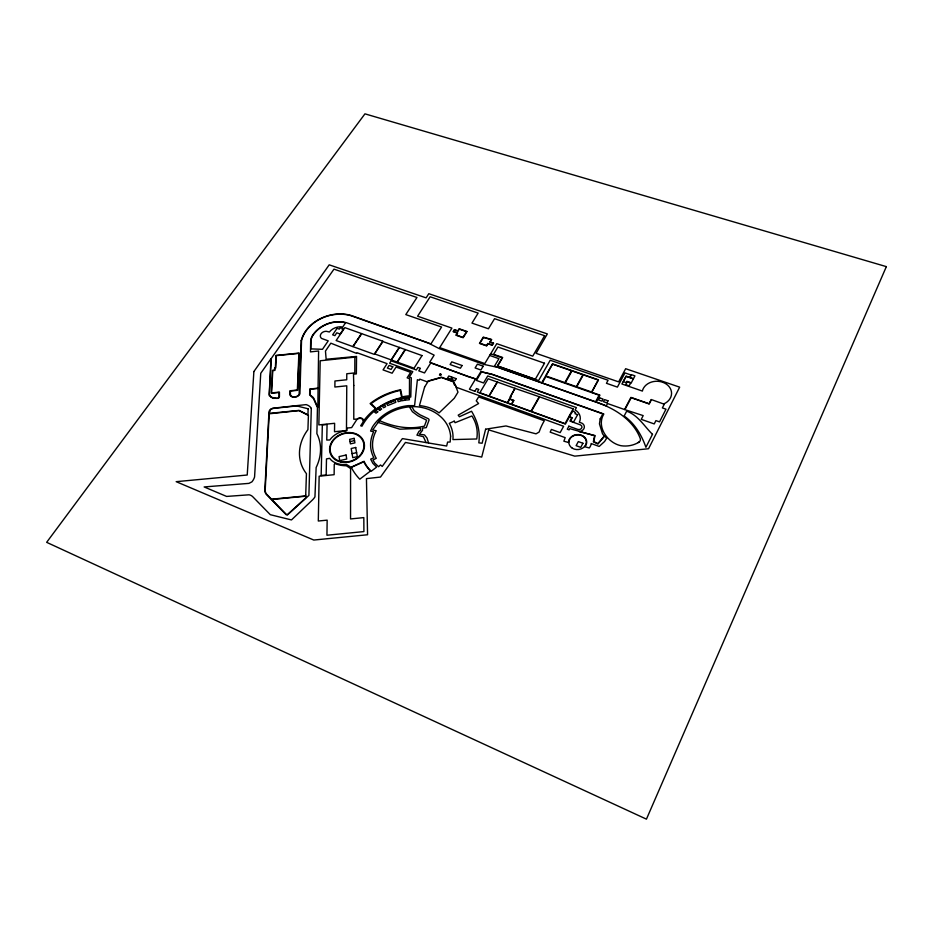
<?xml version="1.0" encoding="UTF-8"?>
<svg xmlns="http://www.w3.org/2000/svg" width="933" height="933" viewBox="0 0 933 933"><rect width="100%" height="100%" fill="white"/><g stroke="black" fill="none" stroke-linecap="round" stroke-linejoin="round"><path stroke-width="1.4" d="M651.362 399.721L649.17 403.977L631.186 397.703L624.9 409.657L643.187 415.605L641.263 419.349L654.231 423.932L655.922 420.608L659.549 421.879L665.987 409.179L662.372 407.919L664.261 404.211L651.246 399.534L649.088 403.732L630.93 397.4L624.55 409.54L607.546 403.534L606.298 405.855L596.234 402.041L599.954 395.149L591.744 392.268L598.496 379.859L552.488 363.882L541.723 382.775L494.525 366.098L498.945 358.68L489.86 355.496L490.84 353.864L502.222 357.852L497.371 366.004L538.586 380.571L550.225 360.22L608.083 380.267L606.45 383.3L617.401 387.113L624.97 372.908L630.988 374.973L629.717 377.364L626.09 376.116L621.903 383.988L642.405 391.079L642.755 389.714A14.73 12.036 0.3 0 1 666.174 383.999A14.73 12.036 0.3 0 1 663.806 403.907M568.745 426.183L577.982 429.483A3.009 2.507 -4.2 0 0 580.466 424.877L569.946 421.075L571.707 417.856L569.282 416.981L565.421 424.025L477.241 392.047L478.804 389.411L476.53 388.594L474.862 391.37M568.908 426.194L567.264 429.203L569.095 429.88L569.771 428.632L594.624 435.746L593.341 441.752L597.948 443.991L604.736 435.933L606.637 438.323L604.572 441.496L599.184 446.452L591.125 443.513A9.61 8.105 -3.9 0 1 589.248 447.957L584.828 446.744A9.108 7.674 -4.2 0 0 586.624 441.017L586.006 439.093A9.108 7.674 -4.2 0 0 576.431 434.638A9.108 7.674 -4.2 0 0 568.582 441.367L568.582 442.499L563.87 441.204L565.188 437.647L550.19 432.154L551.415 429.437L560.15 432.62L563.625 426.288L456.505 387.358L453.59 381.609L441.461 377.212L427.944 381.061L427.407 381.924L419.803 379.148L419.092 380.291L417.401 379.673L414.59 405.633L408.292 405.633A43.21 35.874 -15.6 0 0 372.314 427.174L370.564 431.034L373.643 431.781A39.069 32.433 -15.6 0 0 373.841 457.741L370.669 459.141L372.885 463.351L376.629 467.083L371.276 471.223A39.034 32.445 -16.3 0 1 364.092 461.287L350.983 467.258L346.341 464.389L345.128 464.599A20.199 16.596 -19.4 0 1 331.39 460.342L329.641 458.313L326.492 458.908L326.165 474.967L321.162 475.457L322.328 424.97L327.075 424.503L326.748 440.038L329.757 439.991A20.199 16.596 -19.4 0 1 342.248 431.478L346.866 430.696L346.889 428.072L351.659 427.594L356.546 420.002A3.697 3.009 -17.9 0 1 361.374 418.59A3.697 3.009 -17.9 0 1 362.832 422.416L360.674 425.786L361.981 426.194A51.898 43.046 -15.7 0 1 400.758 398.309L410.788 397.015L411.301 377.795L409.342 377.084L412.783 371.626L389.644 363.229L391.184 360.849L416.328 369.958L417.949 367.404L420.386 368.29L418.765 370.844L424.527 372.932L430.778 362.96L475.527 379.055L469.416 389.213L474.815 391.254M639.198 441.974L636.819 443.35A22.754 18.975 -1.1 0 1 621.005 445.717C607.686 443 596.059 426.778 603.838 414.019L492.367 374.331L480.868 371.614L476.401 379.055L468.028 376.629L429.681 362.261L434.137 355.135L425.518 350.855L346.679 322.783C334.877 319.366 320.94 324.113 313.57 333.944A15.861 12.316 -17.4 0 0 310.666 341.396L310.467 351.893L318.608 350.995L318.071 388.14L309.768 389.038L309.651 394.799L313.663 398.869L317.453 407.686L316.882 433.635A52.096 42.055 -23.3 0 1 316.147 467.491L314.946 496.857A15.803 13.074 -23.3 0 1 312.275 500.135L291.469 519.938L270.302 514.689L252.773 496.741A8.817 7.196 -26.3 0 0 249.076 494.805L226.602 496.426L204.152 486.944L248.924 483.376L251.933 481.848A15.196 12.257 -25.3 0 0 254.569 476.996L260.75 373.293L270.967 358.75L269.171 395.58L273.042 398.333L278.57 398.309L279.422 396.735L279.422 392.14L271.585 392.91L272.774 370.611L274.838 370.401L274.955 368.185L275.678 368.103L276.32 355.636L298.887 353.374L297.359 390.052L290 390.775L289.825 394.694A5.481 4.338 -20.1 0 0 294.676 397.236A5.481 4.338 -20.1 0 0 299.913 393.854L301.534 340.673A35.046 27.302 -17 0 1 351.391 315.832L428.352 343.041L439.303 348.65L483.609 364.337L497.662 367.345L597.412 402.613C615.22 408.677 633.39 420.305 640.26 438.487A4.233 3.557 -0.2 0 1 639.303 441.892L638.149 442.627M350.015 441.624L354.528 440.598M352.068 453.671L356.616 452.645M633.425 378.74L629.938 377.538L631.454 374.669L634.941 375.871L631.291 382.822L626.894 381.305L626.195 382.623L623.337 381.632L626.113 376.396L633.367 378.891M379.428 420.585C393.668 426.941 409.016 429.751 424.433 426.124L426.603 420.177L417.867 415.768L412.386 411.698L409.54 407.01M378.017 422.369L399.814 429.192L420.631 428.34L420.573 430.44L418.975 431.338L416.923 435.14L423.384 436.702L426.078 442.569M412.083 406.975L414.077 410.613L419.815 414.719L428.13 418.66A2.064 1.703 -14.1 0 1 429.063 420.06L426.264 427.664L422.591 428.049L422.497 430.405L419.349 434.207L424.503 434.906L427.057 438.09L428.55 442.988M350.575 468.494L350.54 518.946L363.823 517.605L363.905 531.588L326.947 535.227L327.156 520.148L318.305 521.022L319.144 476.203L334.131 474.687L334.247 464.401L335.075 463.573A28.561 23.418 -19 0 0 346.365 465.777L350.575 468.494M353.794 385.457L353.782 419.244L357.082 419.092A3.895 3.172 -17.9 0 1 361.351 418.089A3.895 3.172 -17.9 0 1 363.543 420.993A56.656 47.07 -15.6 0 1 374.786 409.33L375.579 408.712L370.121 403.569A61.053 50.627 -15.6 0 1 400.677 389.749L402.123 396.968A29.401 24.153 -15.2 0 1 409.447 395.849L409.505 378.705L407.138 377.83L410.613 372.349L396.059 367.054L392.117 373.212L383.043 369.9L387.078 363.648L357.024 352.721L356.581 353.397L330.83 343.181L325.465 351.076L326.142 359.263L356.546 356.429L356.371 373.9L353.49 374.18L353.794 385.457M354.855 357.141L354.82 372.908L346.784 373.748L346.738 379.766L334.947 380.991L334.877 387.032L346.761 385.807L346.47 430.51L334.515 431.722L334.62 423.302L318.853 424.9L320.194 360.768L354.855 357.141M318.071 388.42L317.861 407.266L313.371 397.563L309.989 394.764L310.094 389.283L318.071 388.42M310.992 341.361L310.852 348.884L322.48 349.315L328.229 340.86L321.593 338.446A5.073 3.93 -17.3 0 1 321.034 333.804A5.073 3.93 -17.3 0 1 326.468 331.32L329.361 332.008A11.732 9.12 -16.7 0 1 342.738 326.97L345.56 322.818C334.154 319.879 320.905 324.637 313.838 334.061A15.534 12.059 -17.4 0 0 310.992 341.361M311.307 408.386L308.905 495.423L287.434 514.934L286.069 514.654L267.118 495.19A9.272 7.604 -24.5 0 1 264.855 489.93L269.007 411.336L270.36 409.342L272.774 408.211L306.117 404.619A10.951 8.759 -20.4 0 1 311.307 408.386M301.207 340.673L299.108 394.589A5.132 4.059 -20.1 0 1 290.536 395.3L290.326 391.02L297.685 390.309L299.225 353.071L276.005 355.403L275.363 367.87L274.629 367.94L274.512 370.168L272.459 370.366L271.235 393.225L279.084 392.443L279.084 396.712L278.337 398.076L276.949 398.403L271.153 397.271L269.299 394.332L271.305 358.424L333.979 269.147L416.958 297.487L405.797 314.596L441.577 327.028L430.918 343.904L351.543 315.587A35.396 27.57 -17 0 0 301.207 340.673M305.686 496.228L305.627 498.082L287.422 514.596L286.291 514.363L271.806 499.493L305.686 496.228M305.721 495.003L305.686 495.913L271.526 499.202L267.374 494.945A8.91 7.301 -24.5 0 1 265.205 489.895L269.217 413.797L299.015 410.59L308.403 415.453L307.925 429.635A47.805 39.279 -19.4 0 0 306.432 473.672L305.721 495.003M308.147 408.782L307.925 414.847L299.108 410.403L269.229 413.389L270.593 409.54L272.833 408.491L296.706 405.913L308.147 408.782M253.881 371.556L247.222 475.014L176.174 481.673L313.78 540.044L367.567 534.761L366.447 478.629L380.501 477.055L405.447 442.452L481.72 457.065L488.705 429.891L574.763 456.144L648.552 448.738L679.656 387.16L625.658 368.71L618.614 381.877L536.09 353.327L547.344 333.921L428.807 293.697L426.113 297.86L329.197 264.832L253.881 371.556M409.424 397.936L409.295 399.779L405.913 400.07L405.913 398.239L409.424 397.936M450.616 436.154L450.149 442.044L447.607 442.067L446.662 446.032L402.391 438.592L382.227 466.418L380.512 464.972L378.565 466.71L374.634 462.955L372.967 459.934L376.279 458.348A37.95 31.512 -15.6 0 1 376.209 430.719L372.664 429.926L379.579 420.386A41.565 34.509 -15.6 0 1 407.686 407.033C426.533 404.257 448.831 415.64 450.616 436.154M600.199 418.847L599.452 423.885L602.496 433.705L604.199 436.119L597.878 443.595L593.738 441.589L595.032 435.548L579.276 431.629L579.929 431.408A5.376 4.49 -4.2 0 0 584.233 427.792A5.376 4.49 -4.2 0 0 581.935 423.185L579.346 422.252A12.432 10.345 -5 0 0 575.113 409.96L576.407 407.604L487.737 375.952L483.562 382.962L476.425 380.396L481.521 371.894L492.204 374.495L602.858 413.89L600.199 418.847M485.626 429.203L482.116 443.233L478.816 442.848A63.864 53.076 -15.2 0 0 476.308 420.935A84.133 69.893 -16.6 0 0 472.051 412.094L471.55 411.243L459.409 416.759L458.196 415.15L478.594 403.546L476.262 400.84L478.617 396.887L544.301 420.783A76.972 64.948 -1.6 0 0 539.134 432.037L536.02 433.833L505.978 425.949L485.626 429.203M424.608 387.032L419.453 405.587A39.792 33.005 -15.4 0 1 439.07 412.899L454.289 398.263L457.986 392.152L455.047 384.536L454.301 384.781L453.298 381.819L441.426 377.515L428.189 381.282L424.608 387.032M886.35 266.628L646.441 819.151L46.65 542.33L364.955 113.849L886.35 266.628M652.482 434.311L645.904 447.28C641.671 435.093 634.837 423.582 624.154 416.013L626.673 411.196C638.009 415.092 644.295 426.299 652.482 434.311M630.696 382.985L629.18 385.842L625.705 384.641L627.221 381.784L630.696 382.985M608.001 400.805L606.893 402.893L603.476 401.68L604.596 399.604L608.001 400.805M582.938 443.268L580.746 447.374L576.116 445.671L578.32 441.589L582.938 443.268M599.651 397.866L598.531 399.942L601.937 401.143L603.045 399.067L599.651 397.866M599.091 395.219L595.534 401.796L542.225 382.95L545.887 376.524L599.091 395.219M577.62 414.637L573.597 422.019L570.553 420.911L572.267 417.774L569.165 416.654L573.014 410.87A17.179 14.322 -5.3 0 1 575.533 412.806L575.043 413.716L577.62 414.637M598.193 380.034L591.662 392.023L576.722 386.775L583.312 374.856L598.193 380.034M573.154 408.852L565.036 423.652L531.332 411.43L539.601 396.852L573.154 408.852M582.938 374.728L576.349 386.647L565.34 382.775L571.964 370.914L582.938 374.728M571.486 370.751L564.862 382.6L545.852 375.929L552.546 364.173L571.486 370.751M539.239 396.723L530.97 411.301L511.669 404.304L513.885 400.455L509.838 398.997L511.062 396.887L510.293 396.618L515.063 388.396L539.239 396.723M544.499 363.217L535.297 379.276L497.627 365.969L502.665 357.491L493.557 354.295L497.919 347.018L544.499 363.217M513.547 400.525L511.412 404.211L507.61 402.834L509.745 399.149L513.547 400.525M544.604 335.705L532.743 356.149L496.764 343.671L484.81 363.567L439.7 347.612L451.922 328.113L417.599 316.205L430.148 296.776L478.151 313.103L471.97 323.11L488.425 328.766L494.56 318.689L544.604 335.705M514.876 388.326L507.424 402.729L489.125 396.093L497.406 382.075L514.876 388.326M497.231 382.017L488.95 396.035L479.854 392.735L488.169 378.775L497.231 382.017M483.177 366.202L480.892 370.004L475.107 367.952L477.404 364.15L483.177 366.202M493.091 343.297L492.099 344.93L487.819 343.437L486.536 345.56L479.912 343.251L483.422 337.489L491.236 339.647L489.743 342.131L493.091 343.297M493.545 343.146L492.251 345.292L487.971 343.799L486.688 345.921L479.457 343.402L483.271 337.14L491.691 339.507L490.198 341.979L493.545 343.146M456.225 378.67L455.012 380.676L451.817 379.521L453.041 377.515L456.225 378.67M451.969 377.13L450.744 379.136L447.572 377.982L448.796 375.987L451.969 377.13M462.08 365.514L460.424 368.22L450.114 364.535L451.77 361.841L462.08 365.514M440.143 373.958L439.466 375.054L440.679 375.486L441.356 374.39L440.143 373.958M466.558 331.647L463.013 337.373L456.365 335.052L457.683 332.929L453.555 331.507L454.523 329.967L458.01 331.18L459.281 329.127L466.558 331.647M467.001 331.507L463.153 337.723L455.91 335.192L457.228 333.081L453.111 331.647L454.383 329.617L457.858 330.83L459.141 328.778L467.001 331.507M422.031 355.578L414.042 368.197L397.376 362.156L405.423 349.63L422.031 355.578M392.781 366.751L391.067 369.41L387.382 368.069L389.096 365.409L392.781 366.751M405.109 349.513L397.061 362.039L391.382 359.986L399.441 347.496L405.109 349.513M399.207 347.403L391.137 359.893L374.728 353.945L382.845 341.548L399.207 347.403M382.822 341.221L374.226 354.342L353.047 346.668L361.712 333.676L382.822 341.221M361.479 333.571L352.791 346.575L336.137 340.533L344.872 327.635L361.479 333.571M342.889 328.334L342.189 329.361L343.134 329.699L340.183 334.049L336.778 332.824L334.877 335.635L332.638 334.83L337.081 328.311L339.309 329.116L340.067 327.984A6.03 4.677 -16.6 0 1 342.889 328.334M377.76 411.838L376.022 413.191L374.53 411.966L376.349 410.532L377.76 411.838M379.673 410.333L378.075 409.179L380.396 407.628L381.632 409.051L379.673 410.333M370.483 471.025L359.765 479.2A67.934 56.377 -15.4 0 1 351.286 467.375L363.753 461.765A48.306 40.107 -15.7 0 0 370.483 471.025M384.618 405.109L382.448 406.287L383.591 407.756L385.667 406.636L384.618 405.109M454.196 421.168L449.298 423.337A39.594 32.877 -15.3 0 1 452.937 439.583L476.751 438.976A45.25 37.623 -14.1 0 0 471.888 415.966L455.082 422.719A15.161 12.572 -13.4 0 0 454.196 421.168M391.347 401.936L386.798 403.931L387.743 405.517L395.849 402.31L395.207 400.607L391.347 401.936M400.689 399.137L397.691 399.895L398.134 401.668L400.91 400.957L400.689 399.137M354.132 438.347L349.63 439.361L350.4 443.886L354.925 442.872L354.132 438.347M355.718 447.478L351.193 448.505L352.756 457.671L357.304 456.645L355.718 447.478M346.061 455.024L339.064 456.61L339.717 460.622L346.738 459.036L346.061 455.024M405.015 398.379L401.715 398.939L401.936 400.747L405.015 400.222L405.015 398.379M376.477 408.899L371.136 403.616A64.54 53.613 -15.6 0 1 400.234 390.402L401.691 397.668A53.321 44.248 -15.6 0 0 376.477 408.899M572.291 448.19A8.747 7.371 -4.2 0 0 586.262 442.988A8.747 7.371 -4.2 0 0 574.25 435.489A8.747 7.371 -4.2 0 0 572.291 448.19M340.627 461.998A17.762 14.59 -19.3 0 0 364.278 443.49A17.762 14.59 -19.3 0 0 336.172 437.017A17.762 14.59 -19.3 0 0 340.627 461.998M340.825 461.532A17.202 14.135 -19.3 0 0 363.742 443.618A17.202 14.135 -19.3 0 0 336.521 437.332A17.202 14.135 -19.3 0 0 340.825 461.532"/></g></svg>
